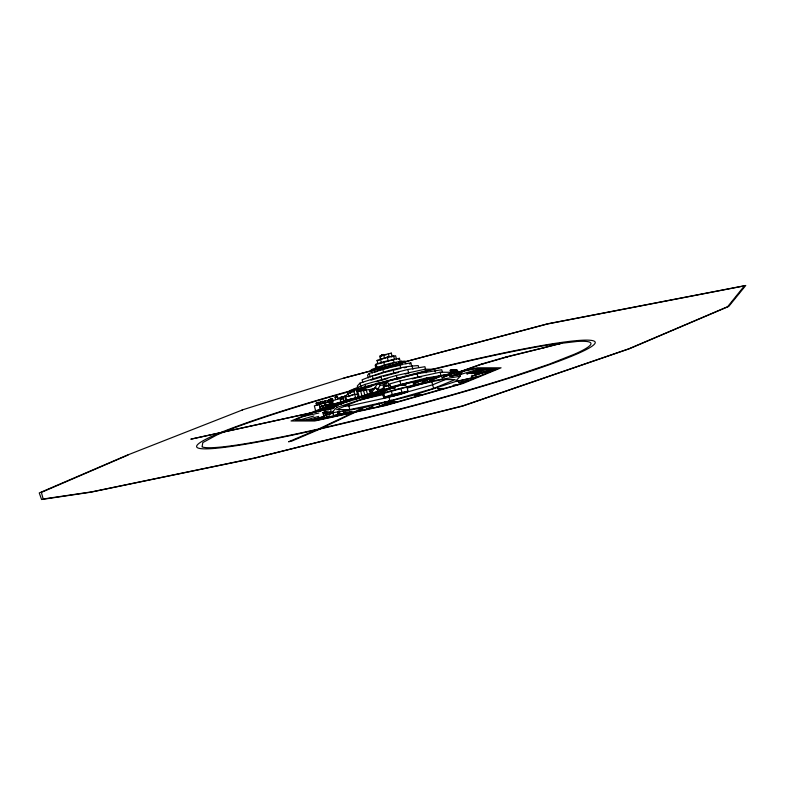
<?xml version="1.0" encoding="UTF-8"?>
<svg xmlns="http://www.w3.org/2000/svg" width="785" height="785" viewBox="0 0 785 785"><rect width="100%" height="100%" fill="white"/><g stroke="black" fill="none" stroke-linecap="round" stroke-linejoin="round"><path stroke-width="1.18" d="M328.022 404.638L320.084 406.571L320.829 409.427L329.023 407.327L327.168 408.053M338.482 414.941L349.296 412.037L344.448 414.009L336.794 415.658L338.482 414.941L337.589 411.546M383.433 391.98L377.232 393.727L371.599 392.902L377.713 383.365L382.501 383.61L385.111 385.376L382.481 389.478L377.693 389.232L375.927 388.035L378.635 391.735L383.433 391.98L381.402 389.203M377.693 389.232L380.313 385.131L385.111 385.376M391.695 356.939L392.166 356.439L391.293 353.122L380.077 355.958L380.185 358.666M332.762 406.944L330.563 409.279L331.525 412.93L364.103 407.621L415.304 394.678L455.133 381.687L460.255 376.25L459.303 372.6M345.842 395.875L348.177 393.413L353.976 391.519M400.114 361.041L399.398 358.303L383.62 361.738L376.123 364.181L375.161 365.202L376.123 368.852M331.525 412.93L336.657 407.484L376.476 394.492L427.678 381.549L460.255 376.25M425.627 369.45L424.911 366.713L407.798 369.5L380.911 376.3L359.991 383.119L357.303 385.975L357.774 387.8M411.791 366.536L410.83 362.886L399.879 364.672L382.668 369.019L369.274 373.385L367.547 375.22L368.273 377.948M390.822 353.623L391.293 353.122M398.427 359.324L399.398 358.303M409.682 364.103L410.83 362.886M382.55 393.363L383.777 398.034L384.738 397.014L392.235 394.57L408.004 391.136L406.777 386.465M408.004 391.136L407.042 392.157L399.545 394.6L383.777 398.034M328.218 404.54L321.909 405.825L322.655 408.681L328.993 407.307L323.204 408.455L322.458 405.629M330.348 405.668L333.291 404.766A15.043 1.128 -14.7 0 1 340.945 402.332L347.932 401.596L333.959 404.785C326.226 409.77 328.974 392.696 333.183 400.821M461.315 374.092L461.639 373.856A8.301 0.618 -14.7 0 0 455.241 374.857L449.726 376.368L450.276 376.28A7.34 0.549 -14.7 0 1 459.245 374.092A7.34 0.549 -14.7 0 1 458.901 374.916L479.753 368.813M328.837 401.047L327.551 401.351L328.14 401.272M329.278 408.131L330.642 407.768M330.652 407.778L329.347 408.141M383.404 355.016L383.777 354.486C382.737 355.88 385.072 354.113 383.335 354.761L383.816 354.663M335.058 397.22L337.491 396.592L336.991 396.808M328.522 412.547L328.071 412.488M343.781 413.656L342.584 413.98L343.212 413.852M328.827 399.879L332.673 398.888M318.592 429.012L367.596 417.345A201.676 15.121 -14.7 0 0 512.379 376.663L548.921 364.289L575.022 353.976A201.676 15.121 -14.7 0 0 577.181 341.455L552.355 344.37A201.676 15.121 -14.7 0 0 424.126 371.668L373.199 384.895L323.812 398.77A201.676 15.121 -14.7 0 0 216.709 435.037L202.815 442.583L202.069 446.861A201.676 15.121 -14.7 0 0 318.592 429.012L360.021 409.279L362.69 408.691L320.928 428.502M341.269 399.693L340.661 397.377L346.411 395.807L343.408 396.827M333.125 400.762L332.281 400.899A15.043 1.128 -14.7 0 1 339.934 398.476L343.32 398.515L341.818 399.006L341.308 397.073M457.056 371.109L457.684 370.755L450.286 372.267L451.296 376.123L458.705 374.612L451.296 376.123M386.289 354.555L385.2 354.555L386.377 354.555M128.171 454.986L41.369 492.401L43.185 499.005L91.992 491.812L255.017 457.92L462.345 406.012L628.736 348.834L727.616 306.709L744.376 285.897L547.027 324.068L343.781 378.144M381.716 355.713L382.158 354.987L382.109 355.625M381.569 355.154L382.158 354.987M382.05 355.703L381.324 355.517L381.961 355.065M383.325 354.634L383.777 354.486M381.412 355.85L382.305 355.546M327.855 405.178L329.052 404.913L327.973 405.56M329.288 406.473L328.778 404.54C323.92 406.816 332.104 406.787 332.084 405.678M334.106 407.817L190.824 439.178L334.037 407.847M316.61 429.827A206.082 15.455 -14.7 0 1 263.544 417.07A206.082 15.455 -14.7 0 1 586.944 340.121A206.082 15.455 -14.7 0 1 366.664 417.924L316.61 429.827L288.586 441.769L291.892 441.033L320.192 428.983M393 401.891L391.538 402.303A9.135 0.687 -14.7 0 1 385.033 403.882L384.67 403.902A9.371 0.706 -14.7 0 0 392.794 401.9L397.112 401.92M481.715 373.012L494.167 368.921M327.806 402.312L329.121 401.979M325.755 405.56L326.266 407.493L325.755 405.56L326.952 405.305M328.778 404.54L327.237 404.952M328.886 404.923L327.404 405.541M333.144 405.727L326.619 407.346M455.114 371.472L456.546 371.079M378.939 402.999L379.803 406.316L385.543 403.951L392.196 402.42L391.627 400.252M377.997 364.103L377.045 360.452L387.25 357.116L395.601 355.762L396.553 359.412M379.126 363.641L394.492 359.402L393.54 355.752M405.943 363.847L405.227 361.11C393.579 361.669 382.069 365.447 371.236 369.696L372.198 373.346M374.259 372.502L377.349 371.236M418.69 367.429L418.209 365.604C398.966 366.536 379.96 372.767 362.091 379.793L362.807 382.53M370.981 380.185L381.284 376.967M435.243 372.002L434.527 369.264L425.097 369.215L396.317 375.485L365.045 384.395L349.6 390.724L350.316 393.462M361.591 389.851L364.897 388.497M324.46 405.502L328.248 404.452M348.324 396.69L353.996 394.364M318.887 413.028L304.04 416.256M322.115 419.004L325.52 417.61L322.851 418.071M322.743 418.866L326.393 417.365L315.796 420.004M332.918 416.649L339.748 414.019L333.792 416.462M422.369 380.146L413.126 383.934L423.115 379.989M431.191 378.233L422.016 381.981L431.936 378.066M345.282 413.96L352.082 411.34L346.106 413.783M440.522 376.201L429.64 380.656L441.455 375.995M401.792 393.628L405.168 392.245L396.817 393.599L386.612 396.935L394.963 395.571M451.905 373.729L441.847 377.84L452.709 373.552M365.329 409.603L372.944 406.65L366.173 409.417M453.671 375.259L463.68 371.168M454.662 375.004L464.484 370.991M376.908 407.081L385.033 403.873L384.434 404M445.134 379.675L432.653 384.797L388.997 397.23L348.825 405.982L344.036 405.963M433.605 388.447L455.163 379.606L442.004 379.538L401.822 388.29L358.176 400.723L336.618 409.564L349.786 409.633L389.959 400.88L433.605 388.447L431.691 381.147L407.572 388.025M332.045 405.904L331.692 406.895L337.128 405.609M334.165 405.443L335.107 405.06L335.313 405.825M331.692 406.895L338.07 405.227L336.579 405.835L336.373 405.07M337.521 412.203L338.09 414.372L324.372 418.395L322.851 412.606L328.218 410.869M332.506 416.639L338.09 414.372M316.1 403.215L322.831 401.312L323.332 403.245L316.6 405.148L316.1 403.215L319.289 402.528M320.349 402.303L322.831 401.312M325.147 405.315L324.362 402.872L314.343 405.865L315.864 411.664L328.67 408.887L334.469 406.748L318.121 410.938L325.363 408.818L324.784 408.926M315.864 411.664L320.545 409.79L319.034 404M242.496 409.927L126.463 455.457L39.25 492.931L41.576 499.515L90.638 492.224L254.232 458.254L462.65 406.071L629.491 348.707L728.774 306.415L745.75 285.485L548.009 323.724L343.82 378.056L242.035 409.996M454.966 371.177L454.132 371.413M325.235 413.273L327.679 412.576M384.248 383.296L387.81 382.305L388.644 385.455L385.072 386.446L384.248 383.296L386.387 382.844M391.205 400.37L392.196 402.42M323.665 403.107L322.969 403.304M384.159 389.115L383.139 386.946L384.1 386.828M390.793 388.752L384.13 390.508L391.097 388.546L390.233 385.023L383.541 386.75M483.167 363.769L459.774 371.835L480.224 364.426L506.973 356.714L544.015 347.706M383.443 355.212L382.923 355.262M327.659 400.684L329.249 400.124L322.429 401.812L325.755 401.174M319.838 403.892L320.113 403.804M457.076 370.893L456.664 370.912M328.375 414.578C331.054 413.42 322.606 415.873 327.011 414.951M329.141 412.586C334.891 410.457 320.162 414.048 324.499 413.764M388.339 353.603L389.203 356.92L380.941 359.275L380.077 355.958M393.148 363.219L377.085 367.831L376.123 364.181M374.7 375.583L383.62 372.669L382.668 369.019M376.054 381.844L387.712 378.468M356.292 390.763L378.321 383.571L417.09 373.778L441.749 369.755L442.465 372.492M371.168 389.87L374.641 388.732M408.671 387.358L420.269 383.58M388.614 385.798L389.959 385.209M454.005 370.549L453.445 370.638L455.025 370.324L453.897 370.491L453.701 371.599L453.19 369.666L453.818 369.666L450.207 370.275L450.718 372.198L452.984 371.658L452.484 369.725L451.306 369.951L451.807 371.884M454.809 371.442L454.917 370.265M327.002 405.021L326.423 405.197M385.69 354.683L385.955 354.702M356.655 394.61L357.538 394.355L354.771 394.296L345.842 396.827L346.852 400.684L350.62 400.772L359.55 398.23L357.018 388.585L353.378 389.576L357.018 388.585M327.904 412.763L325.687 413.332M328.719 414.666C337.275 411.674 317.248 417.021 326.737 415.186M450.207 370.275L453.75 369.588L454.064 370.628M481.853 364.25L507.63 356.812M381.795 369.843L378.38 370.814L377.418 367.164M384.071 369.185L390.891 367.243L389.939 363.592M383.58 376.309L398.672 372.325M371.796 386.387L366.006 388.045L365.045 384.395M364.22 390.488L357.774 391.224L360.56 391.254M319.858 402.842L320.525 402.705L320.035 402.891M337.815 398.387L339.65 397.995L338.551 398.397M368.901 389.831L375.789 387.868M388.428 384.267L399.908 380.99L440.091 372.247L450.855 372.296M320.29 403.853L320.78 403.676L320.133 403.892M391.676 387.26L407.955 383.1M346.852 400.684L355.782 398.152L359.55 398.23M365.781 396.435L359.334 397.171L363.043 397.21L372.826 395.051L371.413 389.654L369.656 389.615L371.079 395.022M372.826 395.051L363.357 397.21M300.145 419.887L313.912 415.971M484.6 368.852L466.82 373.915L484.836 368.852M306.228 419.926L318.71 416.374M488.8 368.881L471.726 373.738M311.586 419.965L323.969 416.511L311.802 419.975M493.922 368.921L482.186 372.139A12.472 0.932 -14.7 0 0 476.672 373.071L474.042 373.738A11.628 0.873 -14.7 0 1 481.49 372.973L480.292 373.474A11.628 0.873 -14.7 0 1 471.412 376.192L471.314 376.28A12.472 0.932 -14.7 0 0 480.93 373.346L492.764 370.608M316.012 420.004L322.782 418.071M393.481 400.419L394.06 402.617L379.803 406.316M364.917 395.611L370.863 394.983L364.917 395.611L363.504 390.204L369.45 389.586L370.579 393.903M372.443 393.481L378.635 391.735M320.084 406.571L323.901 405.619M559.038 343.918L561.295 343.32M542.68 348.03L560.127 343.457M561.766 343.261L505.52 357.332M336.402 396.984L335.058 397.23L335.666 399.575M343.123 413.774L343.791 413.646M326.266 413.381L327.257 413.126M384.768 372.375L391.656 370.638M393.952 370.059L400.841 368.312L399.879 364.672M405.256 374.033L407.592 373.444M412.174 378.91L418.042 377.418L417.09 373.778M381.343 389.37L384.836 388.487M390.655 387.025L426.726 377.899L450.855 373.974M384.002 393.599L366.389 397.73M331.77 407.503C333.586 407.14 330.014 407.945 331.8 407.601M328.248 401.135L328.866 401.017M324.539 402.999L329.798 401.724M381.324 355.517L381.971 355.379M392.049 366.997L401.263 364.986M398.427 378.88L400.723 378.38M438.678 376.408L441.042 375.897L440.091 372.247M360.864 399.506L383.315 394.62M328.189 406.385L344.095 402.921L327.806 406.532M335.107 405.06L334.4 405.217L334.184 404.373M320.515 409.515L336.137 406.12L320.152 409.672M478.87 376.3L456.193 381.471L477.604 376.82M469.008 380.332L458.656 382.707L468.36 380.597M322.851 412.606L325.176 412.105M327.531 402.479L325.314 402.901L324.804 400.968M390.194 356.763L392.166 356.439M396.258 362.611L394.217 362.945L393.265 359.304M398.309 362.287L400.35 361.954M404.118 367.782L406.316 367.419M419.219 377.232L421.565 376.849M340.661 397.377L342.446 397.092M333.851 405.433L332.163 405.757M327.738 406.875L326.884 405.207M347.186 412.429L346.656 410.162M377.045 360.452L379.106 360.462M456.487 385.023L453.279 385.347L455.271 385.366M402.146 384.836L406.11 384.866L400.87 385.2M391.234 387.937L395.257 387.967L389.978 388.3M444.506 388.428L437.588 388.712L443.358 388.752M381.353 390.753L385.533 390.783L380.332 391.048M357.46 397.563L361.797 397.593L356.468 397.838M345.243 401.037L349.649 401.066L344.291 401.312M392.127 402.146L396.229 402.175M391.784 402.577L394.06 402.617M363.504 390.204L365.692 390.292M369.853 394.031L375.848 394.266L368.322 394.462M371.599 392.902L376.388 393.148M422.055 394.826L414.608 394.865L420.446 395.277M389.419 388.86L388.516 385.327M377.713 383.365L380.313 385.131M425.097 369.215L426.049 372.865M426.726 377.899L427.678 381.549M411.978 365.575L412.939 369.225M407.798 369.5L408.759 373.15M401.459 361.09L402.411 364.74M399.908 380.99L400.87 384.64M400.958 388.634L401.871 392.137M396.317 375.485L397.269 379.135M392.961 369.715L393.913 373.366M387.25 357.116L388.212 360.766M383.541 354.584L384.562 358.097M383.62 361.738L384.581 365.388M391.322 391.067L392.235 394.57M381.765 355.075L381.912 355.634M380.421 359.069L381.373 362.719M390.969 400.311L391.538 402.479M385.671 382.746L386.495 385.896M388.997 397.23L389.959 400.88M388.781 400.909L389.36 403.117M380.911 376.3L381.863 379.94M383.512 392.343L384.738 397.014M384.964 401.743L385.543 403.951M372.296 375.603L373.248 379.253M376.005 392.667L376.476 394.492M369.274 373.385L370.235 377.036M366.163 389.458L367.586 394.855M359.991 383.119L360.953 386.769M360.511 390.449L362.071 396.396M356.017 388.565L358.549 398.211M353.486 389.586L356.017 399.241M350.11 398.839L350.62 400.772M348.177 393.413L348.893 396.14M348.344 404.157L349.786 409.633M344.615 396.091L346.136 401.881M342.819 396.582L344.33 402.371M341.74 396.876L342.25 398.809M344.85 410.555L345.449 412.812M339.934 398.476L340.945 402.332M343.114 410.938L343.702 413.204M337.265 396.602L337.884 398.957M339.277 410.83L340.17 414.225M338.433 411.193L339.326 414.578M336.176 405.659L336.657 407.484M332.438 398.996L332.948 400.929M332.241 398.878L332.742 400.811M331.77 398.966L333.291 404.766M331.604 399.006L333.125 404.795M330.819 399.192L332.34 404.981M331.82 405.06L332.241 406.669M330.024 399.408L331.545 405.197M331.741 406.571L332.31 408.74M333.164 411.997L333.635 415.402L332.781 412.154M331.358 406.718L331.927 408.897M329.357 399.624L330.877 405.413M328.935 399.791L330.563 405.678M328.356 404.599L328.866 406.522M327.59 404.805L328.091 406.728M324.362 402.872L324.97 405.188M325.392 409.446L326.501 413.685M324.853 409.947L325.382 411.988M318.573 402.224L319.083 404.157M453.485 370.481L454.878 370.127L453.485 370.481M326.069 417.09L329.68 416.168L326.069 417.09M390.518 395.758L390.047 396.248L397.652 394.59L401.734 392.922L390.518 395.758M322.449 402.352L323.587 402.067L322.498 402.371M340.042 414.549L346.421 412.969L340.042 414.549M454.858 370.51L456.497 370.108L454.858 370.51M341.21 403.941L335.833 405.246L342.329 403.48L341.21 403.941M321.183 409.741L322.301 409.476L321.183 409.741M455.869 370.118L457.105 369.813L455.967 370.078M328.925 405.384L291.049 420.976L314.687 420.995L385.994 405.433L463.189 383.404L501.065 367.822L477.427 367.802L406.12 383.355L328.925 405.384M332.104 404.775L295.258 419.847L317.464 420.014L385.71 405.168L460.01 384.012L496.846 368.94L474.65 368.783L406.404 383.62L332.104 404.775M387.427 389.438L386.004 389.978L389.566 388.997L387.427 389.438M326.835 408.691L324.45 409.534L331.27 407.837L326.835 408.691"/></g></svg>
